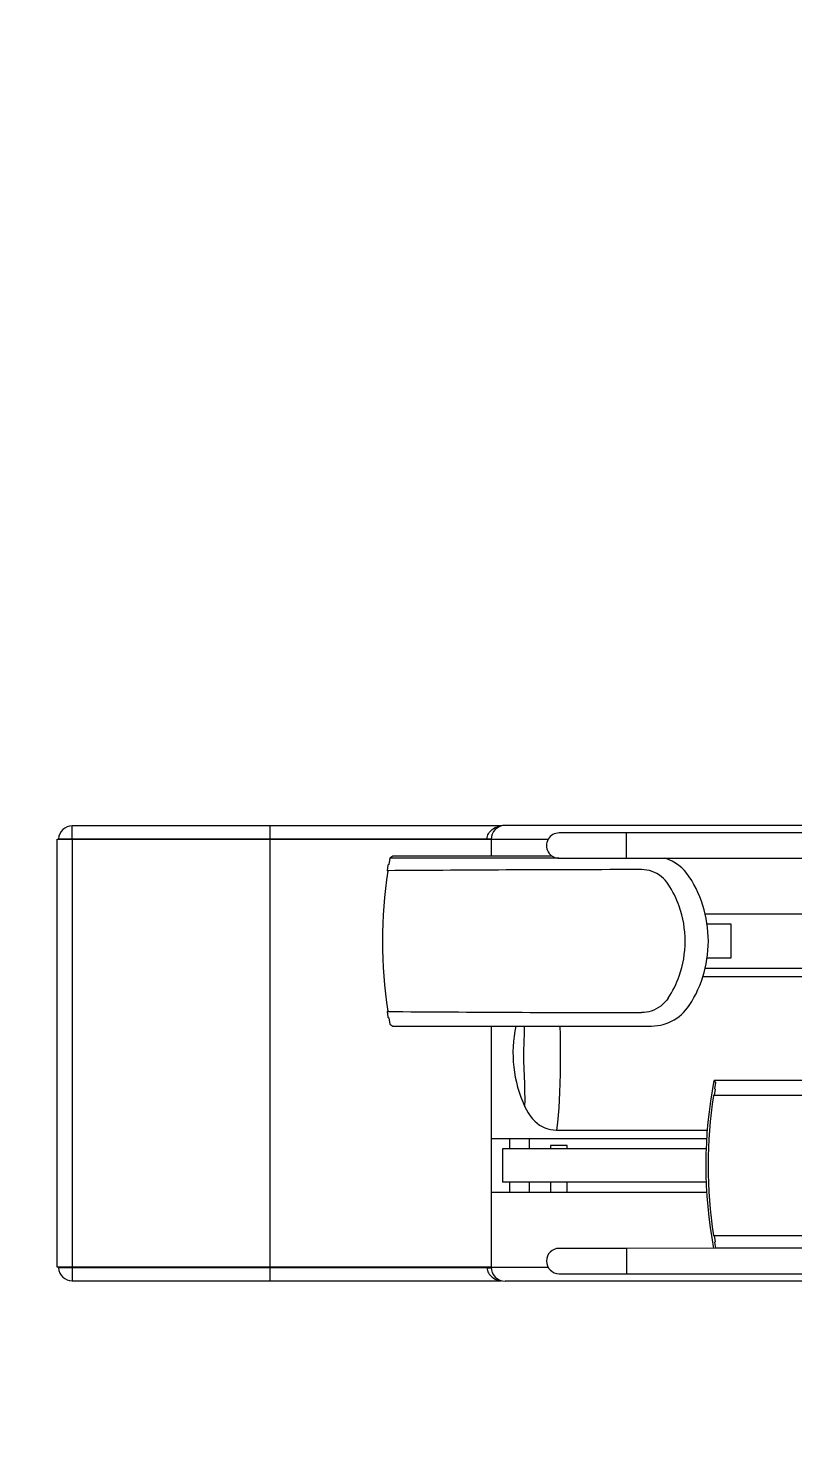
# Model space of a CAD drawing. Header units: metres. Extents: x -598 to 357, y -242 to 574.
# Drawn here: x -298.838 to -298.039, y 433.889 to 435.361 of the extents above; entities that cross this region are included whole.
import ezdxf

# ---------------------------------------------------------------- set-up
doc = ezdxf.new("R2010")
doc.units = ezdxf.units.M
doc.layers.add('Muro Mamspoteria', color=5, linetype='Continuous', lineweight=9)
doc.layers.add('xref_Nivel PB$0$M-muebles', color=1, linetype='Continuous')

# ---------------------------------------------------------------- blocks, each defined once
blk = doc.blocks.new('xref_Nivel PB$0$APTOS_SPZ_MCH_N0 (PB) MUNI$0$GYM MAQUINA DE CAMINAR-01')
at = {"layer": 'xref_Nivel PB$0$M-muebles'}
for p, q in [((-1.7507, 0.2236), (-1.7507, 0.237)), ((-1.3033, 0.237), (-1.7507, 0.237)), ((-1.5448, 0.237), (-1.5448, -0.2373)), ((-1.309, 0.2355), (-1.3076, 0.236)), ((-1.3076, 0.236), (-1.3061, 0.2365)), ((-1.3061, 0.2365), (-1.3046, 0.2368)), ((-1.3046, 0.2368), (-1.3038, 0.2369)), ((-0.7292, 0.2375), (-1.2992, 0.2375)), ((-1.7665, 0.223), (-1.3138, 0.223)), ((-1.7665, -0.223), (-1.7665, 0.223)), ((-1.7653, 0.2236), (-1.3182, 0.2236)), ((-1.7633, 0.2236), (-1.7633, 0.223)), ((-1.7507, 0.223), (-1.7507, -0.223)), ((-1.3182, 0.2236), (-1.318, 0.2249)), ((-1.3175, 0.2236), (-1.3182, 0.2236)), ((-1.318, 0.2249), (-1.3177, 0.2262)), ((-1.3177, 0.2262), (-1.3172, 0.2275)), ((-1.3175, 0.2236), (-1.3139, 0.2236)), ((-1.3172, 0.2275), (-1.3166, 0.2288)), ((-1.3166, 0.2288), (-1.3158, 0.23)), ((-1.3158, 0.23), (-1.315, 0.2311)), ((-1.315, 0.2311), (-1.314, 0.2322)), ((-1.314, 0.2322), (-1.3129, 0.2331)), ((-1.3138, 0.2229), (-1.3138, 0.2054)), ((-1.2545, 0.2229), (-1.3138, 0.2229)), ((-1.3129, 0.2331), (-1.3117, 0.234)), ((-1.3117, 0.234), (-1.3104, 0.2348)), ((-1.3104, 0.2348), (-1.309, 0.2355)), ((-0.7468, 0.2296), (-1.243, 0.2296)), ((-1.1728, 0.2033), (-1.1728, 0.2296)), ((-1.4215, 0.1961), (-1.4224, 0.1902)), ((-1.4206, 0.1967), (-1.4215, 0.1961)), ((-1.4194, 0.2033), (-1.4206, 0.1967)), ((-1.4164, 0.2054), (-1.4194, 0.2033)), ((-1.2432, 0.2033), (-1.4194, 0.2033)), ((-1.2502, 0.2054), (-1.4164, 0.2054)), ((-1.243, 0.2033), (-0.7468, 0.2033)), ((-1.4224, 0.1902), (-1.4216, 0.1898)), ((-1.1542, 0.1913), (-1.157, 0.1914)), ((-1.1515, 0.1909), (-1.1542, 0.1913)), ((-1.1487, 0.1903), (-1.1515, 0.1909)), ((-1.146, 0.1895), (-1.1487, 0.1903)), ((-1.1434, 0.1884), (-1.146, 0.1895)), ((-1.1409, 0.1872), (-1.1434, 0.1884)), ((-1.1384, 0.1856), (-1.1409, 0.1872)), ((-1.1361, 0.1839), (-1.1384, 0.1856)), ((-1.1342, 0.1822), (-1.1361, 0.1839)), ((-1.1324, 0.1804), (-1.1342, 0.1822)), ((-1.1307, 0.1783), (-1.1324, 0.1804)), ((-1.1292, 0.1762), (-1.1307, 0.1783)), ((-1.1047, 0.1799), (-1.1072, 0.1839)), ((-1.1024, 0.1758), (-1.1047, 0.1799)), ((-1.1002, 0.1717), (-1.1024, 0.1758)), ((-1.0982, 0.1674), (-1.1002, 0.1717)), ((-1.0963, 0.163), (-1.0982, 0.1674)), ((-1.0946, 0.1586), (-1.0963, 0.163)), ((-1.0931, 0.1541), (-1.0946, 0.1586)), ((-1.0917, 0.1496), (-1.0931, 0.1541)), ((-1.0906, 0.145), (-1.0917, 0.1496)), ((-1.0907, 0.1454), (-0.8616, 0.1454)), ((-1.0896, 0.1404), (-1.0906, 0.145)), ((-1.0888, 0.1357), (-1.0896, 0.1404)), ((-1.0881, 0.131), (-1.0888, 0.1357)), ((-1.0634, 0.1344), (-1.0886, 0.1344)), ((-1.0634, 0.0993), (-1.0634, 0.1344)), ((-1.0877, 0.1263), (-1.0881, 0.131)), ((-1.0874, 0.1216), (-1.0877, 0.1263)), ((-1.0873, 0.1168), (-1.0874, 0.1216)), ((-1.0881, 0.1027), (-1.0877, 0.1074)), ((-1.0877, 0.1074), (-1.0874, 0.1121)), ((-1.0874, 0.1121), (-1.0873, 0.1168)), ((-1.0917, 0.0841), (-1.0906, 0.0887)), ((-1.0906, 0.0887), (-1.0896, 0.0933)), ((-0.8616, 0.0884), (-1.0906, 0.0884)), ((-1.0896, 0.0933), (-1.0888, 0.098)), ((-1.0888, 0.098), (-1.0881, 0.1027)), ((-1.0886, 0.0993), (-1.0634, 0.0993)), ((-1.0963, 0.0706), (-1.0946, 0.0751)), ((-1.0946, 0.0751), (-1.0931, 0.0795)), ((-1.0931, 0.0795), (-1.0917, 0.0841)), ((-1.093, 0.0798), (-0.8616, 0.0798)), ((-1.1024, 0.0579), (-1.1002, 0.062)), ((-1.1002, 0.062), (-1.0982, 0.0663)), ((-1.0982, 0.0663), (-1.0963, 0.0706)), ((-1.1442, 0.0449), (-1.1468, 0.0439)), ((-1.1416, 0.0462), (-1.1442, 0.0449)), ((-1.1392, 0.0476), (-1.1416, 0.0462)), ((-1.1369, 0.0492), (-1.1392, 0.0476)), ((-1.1347, 0.0511), (-1.1369, 0.0492)), ((-1.1326, 0.0531), (-1.1347, 0.0511)), ((-1.1308, 0.0552), (-1.1326, 0.0531)), ((-1.1292, 0.0575), (-1.1308, 0.0552)), ((-1.1131, 0.0424), (-1.111, 0.0447)), ((-1.111, 0.0447), (-1.109, 0.0472)), ((-1.109, 0.0472), (-1.1072, 0.0498)), ((-1.1072, 0.0498), (-1.1047, 0.0538)), ((-1.1047, 0.0538), (-1.1024, 0.0579)), ((-1.4216, 0.0439), (-1.4224, 0.0435)), ((-1.4224, 0.0435), (-1.4215, 0.0376)), ((-1.4215, 0.0376), (-1.4206, 0.037)), ((-1.4206, 0.037), (-1.4194, 0.0304)), ((-1.4194, 0.0304), (-1.4164, 0.0283)), ((-1.1544, 0.0424), (-1.157, 0.0423)), ((-1.1518, 0.0427), (-1.1544, 0.0424)), ((-1.1493, 0.0432), (-1.1518, 0.0427)), ((-1.1468, 0.0439), (-1.1493, 0.0432)), ((-1.1373, 0.0292), (-1.1343, 0.0299)), ((-1.1343, 0.0299), (-1.1314, 0.0308)), ((-1.1314, 0.0308), (-1.1285, 0.0319)), ((-1.1285, 0.0319), (-1.1256, 0.0333)), ((-1.1256, 0.0333), (-1.1229, 0.0347)), ((-1.1229, 0.0347), (-1.1203, 0.0364)), ((-1.1203, 0.0364), (-1.1177, 0.0383)), ((-1.1177, 0.0383), (-1.1154, 0.0403)), ((-1.1154, 0.0403), (-1.1131, 0.0424)), ((-1.4164, 0.0283), (-1.1466, 0.0283)), ((-1.3138, 0.0283), (-1.3138, -0.2231)), ((-1.2795, 0.0115), (-1.2792, 0.0213)), ((-1.2792, 0.0213), (-1.279, 0.0283)), ((-1.2422, 0.0283), (-1.242, 0.019)), ((-1.242, 0.019), (-1.242, 0.0086)), ((-1.1466, 0.0283), (-1.1435, 0.0284)), ((-1.1435, 0.0284), (-1.1404, 0.0287)), ((-1.1404, 0.0287), (-1.1373, 0.0292)), ((-1.2796, 0.0017), (-1.2795, 0.0115)), ((-1.2796, -0.0081), (-1.2796, 0.0017)), ((-1.242, 0.0086), (-1.2419, -0.0017)), ((-1.2794, -0.0161), (-1.2796, -0.0081)), ((-1.2419, -0.0017), (-1.242, -0.0116)), ((-1.242, -0.0116), (-1.242, -0.0214)), ((-1.2791, -0.0241), (-1.2794, -0.0161)), ((-1.2788, -0.032), (-1.2791, -0.0241)), ((-1.242, -0.0214), (-1.2422, -0.0312)), ((-0.8065, -0.0285), (-1.0814, -0.0285)), ((-1.0794, -0.0306), (-1.0814, -0.0285)), ((-1.2786, -0.04), (-1.2788, -0.032)), ((-1.2785, -0.0479), (-1.2786, -0.04)), ((-1.2425, -0.0409), (-1.2428, -0.0489)), ((-1.2422, -0.0312), (-1.2425, -0.0409)), ((-1.0818, -0.0441), (-1.0809, -0.0437)), ((-0.8062, -0.0441), (-1.0818, -0.0441)), ((-1.0809, -0.0437), (-1.0799, -0.0378)), ((-1.0806, -0.0372), (-1.0794, -0.0306)), ((-1.0799, -0.0378), (-1.0806, -0.0372)), ((-1.2786, -0.0558), (-1.2785, -0.0479)), ((-1.2786, -0.0558), (-1.277, -0.0591)), ((-1.2433, -0.0568), (-1.2439, -0.0647)), ((-1.2428, -0.0489), (-1.2433, -0.0568)), ((-1.277, -0.0591), (-1.2751, -0.0623)), ((-1.2751, -0.0623), (-1.273, -0.0654)), ((-1.273, -0.0654), (-1.2707, -0.0683)), ((-1.2707, -0.0683), (-1.2682, -0.071)), ((-1.2682, -0.071), (-1.2658, -0.073)), ((-1.2658, -0.073), (-1.2633, -0.0749)), ((-1.2447, -0.0724), (-1.2457, -0.0801)), ((-1.2439, -0.0647), (-1.2447, -0.0724)), ((-1.2633, -0.0749), (-1.2606, -0.0765)), ((-1.2606, -0.0765), (-1.2578, -0.0778)), ((-1.2578, -0.0778), (-1.2549, -0.0788)), ((-1.2549, -0.0788), (-1.2519, -0.0795)), ((-1.2519, -0.0795), (-1.2488, -0.0799)), ((-1.2488, -0.0799), (-1.2457, -0.0801)), ((-1.2457, -0.0801), (-1.0885, -0.0801)), ((-1.0891, -0.0894), (-1.3131, -0.0894)), ((-1.3021, -0.0997), (-1.3021, -0.1344)), ((-1.3015, -0.0997), (-1.3021, -0.0997)), ((-1.0896, -0.0997), (-1.3015, -0.0997)), ((-1.2948, -0.0894), (-1.2948, -0.0997)), ((-1.2738, -0.0997), (-1.2738, -0.0894)), ((-1.2521, -0.0962), (-1.2521, -0.0997)), ((-1.2345, -0.0962), (-1.2521, -0.0962)), ((-1.2345, -0.0997), (-1.2345, -0.0962)), ((-1.3131, -0.145), (-1.0891, -0.145)), ((-1.3015, -0.1344), (-1.3021, -0.1344)), ((-1.0896, -0.1344), (-1.3015, -0.1344)), ((-1.2948, -0.1344), (-1.2948, -0.145)), ((-1.2738, -0.145), (-1.2738, -0.1344)), ((-1.2521, -0.1344), (-1.2521, -0.145)), ((-1.2345, -0.145), (-1.2345, -0.1344)), ((-1.0809, -0.1904), (-1.0818, -0.19)), ((-1.0818, -0.19), (-0.8062, -0.19)), ((-1.0799, -0.1963), (-1.0809, -0.1904)), ((-1.1728, -0.2035), (-1.243, -0.2035)), ((-1.0794, -0.2034), (-1.1728, -0.2035)), ((-1.1728, -0.2035), (-1.1728, -0.2299)), ((-1.0806, -0.1969), (-1.0799, -0.1963)), ((-1.0794, -0.2034), (-1.0806, -0.1969)), ((-1.0794, -0.2034), (-1.0794, -0.2035)), ((-0.8062, -0.2034), (-1.0794, -0.2034)), ((-1.3138, -0.223), (-1.7665, -0.223)), ((-1.3182, -0.2238), (-1.7653, -0.2238)), ((-1.7633, -0.2238), (-1.7633, -0.223)), ((-1.7507, -0.2238), (-1.7507, -0.2373)), ((-1.3175, -0.2238), (-1.3182, -0.2238)), ((-1.3182, -0.2238), (-1.318, -0.2252)), ((-1.318, -0.2252), (-1.3177, -0.2265)), ((-1.3177, -0.2265), (-1.3172, -0.2278)), ((-1.3175, -0.2238), (-1.3139, -0.2238)), ((-1.3172, -0.2278), (-1.3166, -0.2291)), ((-1.3166, -0.2291), (-1.3158, -0.2303)), ((-1.3158, -0.2303), (-1.315, -0.2314)), ((-1.315, -0.2314), (-1.314, -0.2325)), ((-1.314, -0.2325), (-1.3129, -0.2334)), ((-1.3138, -0.2231), (-1.2545, -0.2231)), ((-1.3129, -0.2334), (-1.3117, -0.2343)), ((-1.3117, -0.2343), (-1.3104, -0.2351)), ((-1.3104, -0.2351), (-1.309, -0.2358)), ((-1.243, -0.2299), (-0.7292, -0.2299)), ((-1.7507, -0.2373), (-1.3033, -0.2373)), ((-1.309, -0.2358), (-1.3076, -0.2363)), ((-1.3076, -0.2363), (-1.3061, -0.2367)), ((-1.3061, -0.2367), (-1.3046, -0.2371)), ((-1.3046, -0.2371), (-1.3038, -0.2372)), ((-0.7292, -0.2378), (-1.2992, -0.2378))]:
    blk.add_line(p, q, dxfattribs=at)
for centre, radius, start, end in [((-1.7507, 0.2224), 0.0146, 89.9889, 175.4154), ((-1.2992, 0.2229), 0.0146, 89.9954, 180.0047), ((-1.243, 0.2164), 0.0132, 89.9988, 270.0012), ((-1.147, 0.1581), 0.0474, 33.0275, 72.3045), ((-0.954, 0.1168), 0.4732, 171.1321, 188.8679), ((-1.122, -38.5002), 38.6916, 90.05192, 90.44492), ((-1.2194, 0.1172), 0.1078, 19.4924, 33.1293), ((-1.2205, 0.1168), 0.109, 340.5086, 19.4914), ((-1.2196, 0.1165), 0.108, 326.8813, 340.4984), ((-1.122, 38.7337), 38.6914, 269.55512, 269.94811), ((-1.16, -0.0001), 0.1311, 167.4866, 205.1292), ((-0.6235, -0.117), 0.4665, 169.0529, 190.6864), ((-0.6232, -0.117), 0.4644, 170.9623, 189.0377), ((-1.3131, -0.0887), 0.000685, 178.5441, 268.8194), ((-1.3131, -0.1457), 0.000687, 91.3691, 181.2673), ((-1.243, -0.2167), 0.0132, 90.0024, 269.9976), ((-1.7507, -0.2227), 0.0146, 184.5846, 270.0111), ((-1.2992, -0.2231), 0.0146, 179.9995, 270.0005)]:
    blk.add_arc(centre, radius, start, end, dxfattribs=at)

msp = doc.modelspace()

# ---------------------------------------------------------------- linework, layer by layer
at = {"layer": 'Muro Mamspoteria'}
msp.add_circle((-306.5394, 472.2405), 101.758, dxfattribs=at)

# ---------------------------------------------------------------- block references
at = {"layer": 'xref_Nivel PB$0$M-muebles'}
msp.add_blockref('xref_Nivel PB$0$APTOS_SPZ_MCH_N0 (PB) MUNI$0$GYM MAQUINA DE CAMINAR-01', (-297.0418, 434.2929), dxfattribs=at)

doc.saveas('drawing.dxf')
